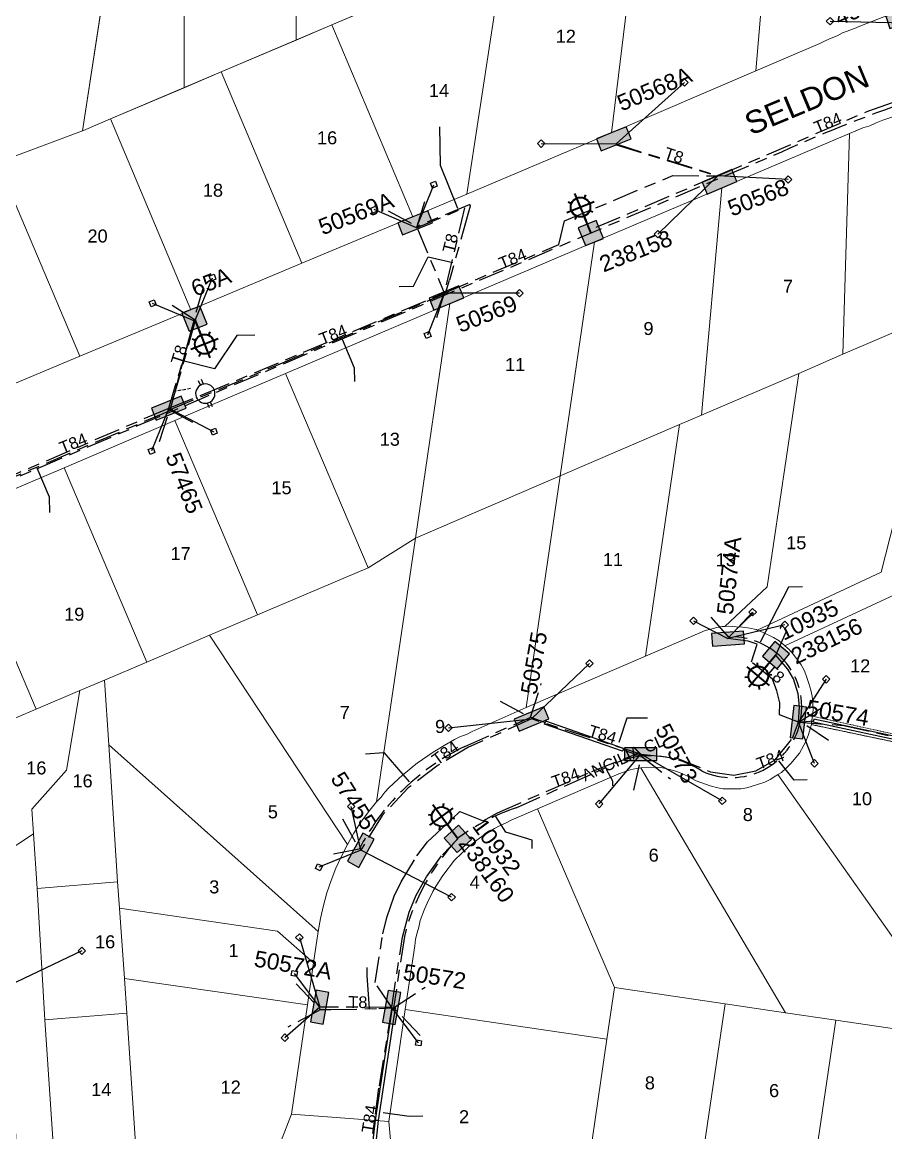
# Model space of a CAD drawing. Header units: metres. Extents: x 302094 to 304730, y 6265242 to 6268907.
# Drawn here: x 303507.9 to 303640.8, y 6267521.4 to 6267692.2 of the extents above; entities that cross this region are included whole.
import ezdxf
from ezdxf.enums import TextEntityAlignment as Align

# ---------------------------------------------------------------- set-up
doc = ezdxf.new("R2010")
doc.units = ezdxf.units.M
for name, pattern in [('Cable Exist UG', [8.2, 4, -1.2, 1.8, -1.2]), ('DASHED', [0.75, 0.5, -0.25]), ('HIDDEN', [0.375, 0.25, -0.125]), ('HIDDEN2', [0.1875, 0.125, -0.0625])]:
    doc.linetypes.add(name, pattern=pattern)
doc.layers.get('0').update_dxf_attribs({"color": 6})
for name, color, linetype in [('_User Miscellaneous1', 7, 'Continuous'), ('_User Miscellaneous12', 7, 'Continuous'), ('_User_LV_Exist', 7, 'Continuous'), ('Duct_SP_EXT', 7, 'Continuous'), ('Equip_LV_EXT', 7, 'Continuous'), ('Equip_SP_SL_EXT', 7, 'Continuous'), ('Mains_LV_EXT', 5, 'Continuous'), ('Mains_LV_SL_EXT', 4, 'Continuous'), ('Services_SP_EXT', 7, 'Continuous'), ('SupportsUG_SP_LV_EXT', 7, 'Continuous'), ('SupportsUG_SP_LV_SL_EXT', 7, 'Continuous'), ('Trench_SP_EXT', 7, 'Continuous')]:
    doc.layers.add(name, color=color, linetype=linetype)
for name, color, linetype, lineweight in [('Cadastre Land Parcels_SP_EXT', 7, 'Continuous', 5), ('Cadastre Other Property_SP_EXT', 9, 'HIDDEN', 5), ('Cadastre Roads_SP_EXT', 9, 'Continuous', 5)]:
    doc.layers.add(name, color=color, linetype=linetype, lineweight=lineweight)
doc.layers.add('UNKNOWN_FEATURES', color=1, linetype='DASHED', plot=False)
doc.styles.add('COLUMN_LABEL', font='arial.ttf')
doc.styles.add('iecARIAL', font='arial.ttf', dxfattribs={"height": 2})
doc.styles.add('POLE_LABEL', font='arial.ttf')
doc.styles.get("Standard").update_dxf_attribs({"font": 'arial.ttf'})

# ---------------------------------------------------------------- blocks, each defined once
blk = doc.blocks.new('COLUMN_EXT')
blk.add_hatch(color=256).paths.add_polyline_path([(-1.49, 1.48), (-1.49, -1.49), (1.48, -1.49), (1.48, 1.48)])
blk.add_lwpolyline([(-1.49, -1.49), (1.48, -1.49), (1.48, 1.48), (-1.49, 1.48)], close=True)
for tag, height, style, flags, p in [('ASSET_NUM', 2.5, 'COLUMN_LABEL', 8, (2, 2)), ('STRUCTURE_PLANT_NUMBER', 0.2, 'POLE_LABEL', 9, (1.81, 0.03)), ('STREET_CODE', 0.2, 'COLUMN_LABEL', 9, (1.81, -0.2))]:
    blk.add_attdef(tag, text='', height=height, dxfattribs=dict(style=style, flags=flags)).set_placement(p, align=Align.MIDDLE_LEFT)
at = {"flags": 9}
for tag, p in [('COLUMN_TYPE', (1.81, -0.4)), ('OWNED_BY', (1.81, -0.6)), ('STATE', (1.81, -0.8)), ('USAGE', (1.81, -1)), ('STREETNAME', (1.81, -1.6)), ('SUBURB', (1.81, -1.8)), ('LEGEND', (1.81, -1.2)), ('LOCATION', (1.81, -1.4)), ('NOTES', (1.81, -2))]:
    blk.add_attdef(tag, text='', height=0.2, dxfattribs=at).set_placement(p, align=Align.MIDDLE_LEFT)
at = {"flags": 1}
blk.add_attdef('Z', (1.81, -2.35), '', height=0.2, dxfattribs=at)
blk = doc.blocks.new('PILLAR_EXT')
blk.add_hatch(color=256).paths.add_polyline_path([(-2.475, 0.99), (-2.475, -0.99), (2.475, -0.99), (2.475, 0.99)])
blk.add_lwpolyline([(-2.475, -0.99), (2.475, -0.99), (2.475, 0.99), (-2.475, 0.99)], close=True)
at = {"style": 'iecARIAL', "flags": 8}
blk.add_attdef('ASSET_NUM', (1.5, 3.5), '', height=2.5, dxfattribs=at)
for tag, p, flags in [('OWNED_BY', (0, -0.2), 9), ('STATE', (0, -0.4), 9), ('SUPPORT_TYPE', (0, -0.6), 9), ('STREETNAME', (0, -1.8), 9), ('USAGE', (0, -0.8), 9), ('LEGEND', (0, -1), 9), ('LOCATION', (0, -1.2), 9), ('NOTES', (0, -1.4), 9), ('PARENT', (0, -1.6), 9), ('SUBURB', (0, -2), 1)]:
    blk.add_attdef(tag, p, '', height=0.2, dxfattribs=dict(flags=flags))
blk = doc.blocks.new('SL_LANTERN_EXT')
at = {"lineweight": 40}
for p, q in [((-1.46, 5.68), (-1.06, 5.28)), ((0, 1.97), (0, 6.47)), ((1.46, 5.68), (1.06, 5.28)), ((-2.25, 4.22), (2.25, 4.22)), ((-1.46, 2.76), (-1.06, 3.16)), ((0, 0), (0, 2.72)), ((1.46, 2.76), (1.06, 3.16))]:
    blk.add_line(p, q, dxfattribs=at)
blk.add_circle((0, 4.22), 1.5, dxfattribs=at)
at = {"style": 'iecARIAL', "flags": 8}
blk.add_attdef('ASSET_NUM', (1.5, 1.5), '', height=2.5, dxfattribs=at)
for tag, p, height, flags in [('OPERATING_VOLTAGE', (0.98, -1.65), 0.2, 9), ('ORIENTATION', (0.98, -1.85), 0.2, 9), ('CONSTRUCTED_VOLTAGE', (0.98, -0.65), 0.2, 9), ('CONTROL_TYPE', (0.98, -0.85), 0.2, 9), ('LANTERN_PURPOSE', (0.98, -1.05), 0.2, 9), ('LANTERN_TYPE', (0.98, -1.25), 0.2, 9), ('NO_PHASES', (0.98, -1.45), 0.2, 9), ('LNUMBER', (2.18, -3.25), 2.5, 8), ('OWNED_BY', (0.98, -2.05), 0.2, 9), ('STATE', (0.98, -2.25), 0.2, 9), ('USAGE', (0.98, -2.45), 0.2, 9), ('CEXIST', (0.98, -2.65), 0.2, 9), ('CNEW', (0.98, -2.85), 0.2, 9), ('CNUMBER', (0.98, -3.05), 0.2, 9), ('CREMOVE', (0.98, -3.25), 0.2, 9), ('CREPLACE', (0.98, -3.45), 0.2, 9), ('LKINGHEIGHT', (0.98, -3.65), 0.2, 9), ('LBRACKET', (0.98, -3.85), 0.2, 9), ('LBRACKETVOCAB', (0.98, -4.05), 0.2, 9), ('LCATEGORY', (0.98, -4.25), 0.2, 9), ('LCHARGE1', (0.98, -4.45), 0.2, 9), ('LCHARGE1PERCENT', (0.98, -4.65), 0.2, 9), ('LCHARGE2', (0.98, -4.85), 0.2, 9), ('LCHARGE2PERCENT', (0.98, -5.05), 0.2, 9), ('LCHARGE3', (0.98, -5.25), 0.2, 9), ('LCHARGE3PERCENT', (0.98, -5.45), 0.2, 9), ('LEXIST', (0.98, -5.65), 0.2, 9), ('LLAMP', (0.98, -5.85), 0.2, 9), ('LLAMPVOCAB', (0.98, -6.05), 0.2, 9), ('LMAST', (0.98, -6.25), 0.2, 9), ('LMASTVOCAB', (0.98, -6.45), 0.2, 9), ('LNEW', (0.98, -6.65), 0.2, 9), ('LANTNUMBER', (0.98, -6.85), 0.2, 9), ('LOUTREACH', (0.98, -7.25), 0.2, 9), ('LOUTREACHVOCAB', (0.98, -7.45), 0.2, 9), ('LRATECODE', (0.98, -7.65), 0.2, 9), ('LREMOVE', (0.98, -7.85), 0.2, 9), ('LREPLACE', (0.98, -8.05), 0.2, 9), ('LTYPE', (0.98, -8.25), 0.2, 9), ('LTYPEVOCAB', (0.98, -8.45), 0.2, 9), ('LEGEND', (0.98, -8.65), 0.2, 9), ('STREETNAME', (0.98, -9.25), 0.2, 9), ('SUBURB', (0.98, -9.45), 0.2, 1), ('LOCATION', (0.98, -8.85), 0.2, 9), ('NOTES', (0.98, -9.05), 0.2, 9)]:
    blk.add_attdef(tag, p, '', height=height, dxfattribs=dict(flags=flags))
blk = doc.blocks.new('CCP_EXT')
at = {"flags": 9}
for tag, p in [('STATE', (0, -1.8)), ('LIFE_SUPPORT', (0, -1.6)), ('NOTES', (0, -2))]:
    blk.add_attdef(tag, text='', height=0.2, dxfattribs=at).set_placement(p, align=Align.MIDDLE_LEFT)
blk.add_wipeout([(0, 0.57), (0.57, 0), (0, -0.57), (-0.57, 0)])
blk.add_lwpolyline([(-0.57, 0), (0, 0.57), (0.57, 0), (0, -0.57), (-0.57, 0)])
at = {"flags": 1}
blk.add_attdef('Z', (0, 0), '', height=0.2, dxfattribs=at)
at = {"flags": 9}
for tag, p in [('CCP_TYPE', (0, 0)), ('CONSTRUCTED_VOLTAGE', (0, -0.2)), ('OPERATING_VOLTAGE', (0, -0.6)), ('ORIENTATION', (0, -0.8)), ('OWNED_BY', (0, -1)), ('NO_PHASES', (0, -0.4)), ('USAGE', (0, -1.2)), ('LEGEND', (0, -1.4))]:
    blk.add_attdef(tag, text='', height=0.2, dxfattribs=at).set_placement(p, align=Align.MIDDLE_LEFT)
blk = doc.blocks.new('LV_UG_LINKS_OPEN_EXT')
for p, q in [((-0.25, 1.47), (-0.25, 2.22)), ((0.25, 1.47), (0.25, 2.22)), ((-0.25, -1.47), (-0.25, -2.22)), ((0.25, -1.47), (0.25, -2.22))]:
    blk.add_line(p, q)
at = {"flags": 9}
for tag, p in [('ACTUAL_STATUS', (0, 0)), ('CONSTRUCTED_VOLTAGE', (0, -0.2)), ('OPERATING_VOLTAGE', (0, -0.6)), ('ORIENTATION', (0, -0.8)), ('STATE', (0, -1)), ('SWITCH_TYPE', (0, -1.2)), ('NO_PHASES', (0, -0.4)), ('USAGE', (0, -1.4)), ('NOTES', (0, -1.6))]:
    blk.add_attdef(tag, text='', height=0.2, dxfattribs=at).set_placement(p, align=Align.MIDDLE_LEFT)
at = {"flags": 1}
blk.add_attdef('Z', (0, 0), '', height=0.2, dxfattribs=at)
blk.add_wipeout([(-0.25, 1.47), (-0.43, 1.43), (-0.61, 1.36), (-0.77, 1.28), (-0.93, 1.17), (-1.07, 1.05), (-1.19, 0.9), (-1.29, 0.75), (-1.38, 0.58), (-1.44, 0.4), (-1.48, 0.22), (-1.49, 0.03), (-1.49, -0.16), (-1.45, -0.34), (-1.4, -0.52), (-1.32, -0.69), (-1.23, -0.85), (-1.11, -1), (-0.98, -1.13), (-0.83, -1.24), (-0.66, -1.34), (-0.49, -1.41), (-0.31, -1.46), (-0.13, -1.49), (0.06, -1.49), (0.25, -1.47), (0.43, -1.43), (0.61, -1.36), (0.77, -1.28), (0.93, -1.17), (1.07, -1.05), (1.19, -0.9), (1.29, -0.75), (1.38, -0.58), (1.44, -0.4), (1.48, -0.22), (1.49, -0.03), (1.49, 0.16), (1.45, 0.34), (1.4, 0.52), (1.32, 0.69), (1.23, 0.85), (1.11, 1), (0.98, 1.13), (0.83, 1.24), (0.66, 1.34), (0.49, 1.41), (0.31, 1.46), (0.13, 1.49), (-0.06, 1.49)])
blk.add_lwpolyline([(0, -1.49, 1), (0, 1.49, 1)], format="xyb", close=True)

msp = doc.modelspace()

# ---------------------------------------------------------------- linework, layer by layer
at = {"layer": '_User Miscellaneous12'}
for p, q in [((303588.46, 6267584.73), (303588.38, 6267584.5)), ((303600.44, 6267580.53), (303588.46, 6267584.73)), ((303629.62, 6267584.54), (303629.67, 6267584.78)), ((303629.73, 6267585.01), (303629.67, 6267584.78)), ((303588.3, 6267584.27), (303588.38, 6267584.5)), ((303600.28, 6267580.08), (303588.3, 6267584.27)), ((303600.28, 6267580.08), (303600.36, 6267580.31)), ((303600.44, 6267580.53), (303600.36, 6267580.31)), ((303564.82, 6267540.66), (303562.2, 6267523.34)), ((303565.29, 6267540.59), (303562.68, 6267523.28)), ((303564.82, 6267540.66), (303565.05, 6267540.63)), ((303565.29, 6267540.59), (303565.05, 6267540.63)), ((303562.2, 6267523.34), (303561.19, 6267514.27)), ((303562.68, 6267523.28), (303561.67, 6267514.21)), ((303562.2, 6267523.34), (303562.44, 6267523.31)), ((303562.68, 6267523.28), (303562.44, 6267523.31))]:
    msp.add_line(p, q, dxfattribs=at)
at = {"layer": '_User_LV_Exist', "linetype": 'Cable Exist UG', "flags": 128}
for points in [[(303599.3, 6267673.38), (303614.81, 6267668.6)], [(303568.74, 6267660.45), (303572.8, 6267650.73)]]:
    msp.add_lwpolyline(points, dxfattribs=at)
at = {"layer": 'Cadastre Land Parcels_SP_EXT', "linetype": 'Continuous'}
for points in [[(303469.43, 6267657.76), (303486.78, 6267664.21), (303504.14, 6267670.67), (303517.21, 6267675.53), (303542.35, 6267840.16), (303480.79, 6267836.19), (303453.28, 6267651.75), (303469.43, 6267657.76)], [(303643.14, 6267693.99), (303645.26, 6267730.76), (303623.94, 6267721.45), (303620.8, 6267684.77), (303630.63, 6267688.96), (303631.55, 6267689.43), (303632.38, 6267689.78), (303633.3, 6267690.13), (303634.12, 6267690.59), (303635.96, 6267691.29), (303636.79, 6267691.64), (303640.47, 6267693.05), (303641.3, 6267693.29), (303642.22, 6267693.64), (303643.14, 6267693.99)], [(303555.57, 6267691.82), (303567.9, 6267697.05), (303566.78, 6267726.19), (303557.04, 6267721.99), (303550.09, 6267718.99), (303550.09, 6267689.49), (303555.57, 6267691.82)], [(303620.8, 6267684.77), (303623.94, 6267721.45), (303603.08, 6267712.25), (303598.56, 6267675.21), (303620.8, 6267684.77)], [(303538.54, 6267684.59), (303550.09, 6267689.49), (303550.09, 6267718.99), (303532.87, 6267711.56), (303532.83, 6267682.16), (303538.54, 6267684.59)], [(303517.37, 6267675.6), (303521.51, 6267677.36), (303532.83, 6267682.16), (303532.87, 6267711.56), (303522, 6267706.93), (303517.21, 6267675.53), (303517.37, 6267675.6)], [(303598.56, 6267675.21), (303603.08, 6267712.25), (303582.04, 6267703.05), (303576.31, 6267665.77), (303598.56, 6267675.21)], [(303576.31, 6267665.77), (303582.04, 6267703.05), (303555.57, 6267691.82), (303568.01, 6267662.29), (303576.31, 6267665.77)], [(303568.01, 6267662.29), (303555.57, 6267691.82), (303538.54, 6267684.59), (303550.94, 6267655.15), (303568.01, 6267662.29)], [(303550.94, 6267655.15), (303538.54, 6267684.59), (303521.51, 6267677.36), (303533.87, 6267648.01), (303550.94, 6267655.15)], [(303650.36, 6267648.11), (303652.01, 6267680.73), (303650.27, 6267680.3), (303646.88, 6267679.34), (303646.48, 6267679.22), (303643.49, 6267678.26), (303641.39, 6267677.54), (303640.34, 6267677.17), (303639.3, 6267676.77), (303638.32, 6267676.31), (303637.23, 6267675.97), (303636.16, 6267675.55), (303635.18, 6267675.12), (303634.19, 6267641.16), (303650.36, 6267648.11)], [(303533.87, 6267648.01), (303521.51, 6267677.36), (303517.37, 6267675.6), (303517.21, 6267675.53), (303504.14, 6267670.67), (303516.81, 6267640.87), (303529.72, 6267646.27), (303533.87, 6267648.01)], [(303634.19, 6267641.16), (303635.18, 6267675.12), (303615.58, 6267666.78), (303612.44, 6267631.8), (303627.38, 6267638.22), (303634.19, 6267641.16)], [(303516.81, 6267640.87), (303504.14, 6267670.67), (303486.78, 6267664.21), (303499.74, 6267633.72), (303516.81, 6267640.87)], [(303612.44, 6267631.8), (303615.58, 6267666.78), (303595.98, 6267658.44), (303590.69, 6267622.44), (303609.03, 6267630.33), (303612.44, 6267631.8)], [(303568.41, 6267612.86), (303590.69, 6267622.44), (303595.98, 6267658.44), (303573.72, 6267648.97), (303568.41, 6267612.86)], [(303561.13, 6267608.29), (303568.41, 6267612.86), (303573.72, 6267648.97), (303548.41, 6267638.2), (303561.13, 6267608.29)], [(303620.97, 6267598.71), (303640.07, 6267607.61), (303650.36, 6267648.11), (303634.19, 6267641.16), (303627.38, 6267638.22), (303622.55, 6267605.39), (303616.04, 6267599.27), (303616.64, 6267599.31), (303617.74, 6267599.25), (303618.74, 6267599.19), (303619.85, 6267599.01), (303620.86, 6267598.82), (303620.97, 6267598.71)], [(303666.2, 6267645.8), (303650.36, 6267648.11), (303640.07, 6267607.61), (303620.97, 6267598.71), (303621.82, 6267598.41), (303623.52, 6267597.58), (303624.38, 6267597.06), (303625.14, 6267596.42), (303625.24, 6267596.32), (303661.4, 6267613.14), (303663.73, 6267628.98), (303666.2, 6267645.8)], [(303544.1, 6267601.05), (303561.13, 6267608.29), (303548.41, 6267638.2), (303531.38, 6267630.96), (303544.1, 6267601.05)], [(303616.04, 6267599.27), (303622.55, 6267605.39), (303627.38, 6267638.22), (303612.44, 6267631.8), (303609.03, 6267630.33), (303603.81, 6267594.7), (303612.17, 6267598.3), (303613.01, 6267598.64), (303613.85, 6267598.88), (303614.77, 6267599.12), (303615.61, 6267599.26), (303616.04, 6267599.27)], [(303527.08, 6267593.81), (303536.74, 6267597.92), (303544.1, 6267601.05), (303531.38, 6267630.96), (303514.36, 6267623.71), (303527.08, 6267593.81)], [(303603.81, 6267594.7), (303609.03, 6267630.33), (303590.69, 6267622.44), (303585.47, 6267586.81), (303603.81, 6267594.7)], [(303527.08, 6267593.81), (303514.36, 6267623.71), (303497.34, 6267616.47), (303510.05, 6267586.56), (303516.81, 6267589.44), (303520.57, 6267591.03), (303527.08, 6267593.81)], [(303585.47, 6267586.81), (303590.69, 6267622.44), (303568.41, 6267612.86), (303562.45, 6267572.32), (303563.08, 6267572.99), (303563.7, 6267573.77), (303564.32, 6267574.44), (303566.46, 6267576.45), (303567.18, 6267577.01), (303567.98, 6267577.69), (303568.7, 6267578.25), (303569.51, 6267578.81), (303571.13, 6267579.94), (303571.94, 6267580.4), (303572.83, 6267580.96), (303574.45, 6267581.87), (303575.36, 6267582.33), (303576.26, 6267582.68), (303577.16, 6267583.13), (303585.47, 6267586.81)], [(303510.05, 6267586.56), (303497.34, 6267616.47), (303488.74, 6267612.81), (303478.74, 6267608.22), (303493.01, 6267579.31), (303494.36, 6267579.89), (303510.05, 6267586.56)], [(303562.45, 6267572.32), (303568.41, 6267612.86), (303561.13, 6267608.29), (303544.1, 6267601.05), (303536.74, 6267597.92), (303557.95, 6267565.74), (303558.95, 6267567.47), (303560.04, 6267569.15), (303561.21, 6267570.76), (303562.45, 6267572.32)], [(303656.32, 6267578.51), (303658.79, 6267595.33), (303661.26, 6267612.15), (303661.4, 6267613.14), (303625.24, 6267596.32), (303625.92, 6267595.75), (303626.6, 6267594.96), (303627.77, 6267593.36), (303628.27, 6267592.45), (303628.66, 6267591.42), (303628.96, 6267590.51), (303629.26, 6267589.48), (303629.47, 6267588.56), (303629.58, 6267587.53), (303629.59, 6267586.49), (303629.51, 6267585.46), (303629.33, 6267584.42), (303629.33, 6267584.19), (303656.32, 6267578.51)], [(303557.95, 6267565.74), (303536.74, 6267597.92), (303527.08, 6267593.81), (303520.57, 6267591.03), (303521.24, 6267581.05), (303553.46, 6267552.35), (303553.81, 6267554.35), (303554.25, 6267556.33), (303554.8, 6267558.28), (303555.44, 6267560.2), (303556.18, 6267562.09), (303557.02, 6267563.94), (303557.95, 6267565.74)], [(303521.24, 6267581.05), (303520.57, 6267591.03), (303516.81, 6267589.44), (303514.72, 6267577.17), (303509.41, 6267571.16), (303509.67, 6267567.36), (303510.2, 6267558.99), (303522.59, 6267560.01), (303521.24, 6267581.05)], [(303504.7, 6267564.1), (303509.67, 6267567.36), (303509.41, 6267571.16), (303514.72, 6267577.17), (303516.81, 6267589.44), (303510.05, 6267586.56), (303494.36, 6267579.89), (303504.7, 6267564.1)], [(303656.32, 6267578.51), (303629.33, 6267584.19), (303628.85, 6267582.49), (303628.46, 6267581.58), (303627.5, 6267579.77), (303626.16, 6267578.19), (303625.49, 6267577.51), (303624.73, 6267576.83), (303624.16, 6267576.49), (303650.54, 6267539.19), (303651.38, 6267544.87), (303653.85, 6267561.69), (303656.32, 6267578.51)], [(303553.46, 6267552.35), (303521.24, 6267581.05), (303522.59, 6267560.01), (303522.88, 6267555.95), (303547.22, 6267552.43), (303552.76, 6267547.54), (303553.46, 6267552.35)], [(303625.37, 6267539.85), (303603.09, 6267577.54), (303602.4, 6267577.43), (303601.45, 6267577.23), (303599.73, 6267576.62), (303587.21, 6267571.23), (303599.05, 6267543.72), (303616.07, 6267541.22), (303625.37, 6267539.85)], [(303624.16, 6267576.49), (303623.87, 6267576.28), (303623.01, 6267575.74), (303622.15, 6267575.31), (303620.25, 6267574.69), (303619.41, 6267574.48), (303618.48, 6267574.28), (303616.7, 6267574.28), (303615.77, 6267574.28), (303614.92, 6267574.48), (303613.75, 6267574.75), (303611.62, 6267575.55), (303609.98, 6267576.41), (303609.07, 6267576.83), (303608.14, 6267577.11), (303607.12, 6267577.39), (303606.15, 6267577.57), (303605.1, 6267577.63), (303603.09, 6267577.54), (303625.37, 6267539.85), (303633.08, 6267538.72), (303650.1, 6267536.22), (303650.54, 6267539.19), (303624.16, 6267576.49)], [(303599.05, 6267543.72), (303587.21, 6267571.23), (303583.16, 6267569.49), (303582.26, 6267569.02), (303581.45, 6267568.66), (303580.56, 6267568.18), (303579.76, 6267567.71), (303578.86, 6267567.12), (303578.06, 6267566.55), (303577.36, 6267565.97), (303576.56, 6267565.39), (303574.44, 6267563.33), (303572.62, 6267560.96), (303571.59, 6267559.38), (303571.07, 6267558.49), (303570.23, 6267556.7), (303569.81, 6267555.8), (303569.15, 6267554.03), (303568.92, 6267553.03), (303568.68, 6267552.15), (303568.45, 6267551.15), (303568.3, 6267550.16), (303566.86, 6267540.34), (303597.89, 6267535.8), (303599.05, 6267543.72)], [(303510.2, 6267558.99), (303509.67, 6267567.36), (303504.7, 6267564.1), (303504.96, 6267559.92), (303500.63, 6267555.05), (303496.65, 6267554.8), (303496.94, 6267549.82), (303501.97, 6267550.1), (303505.33, 6267547.12), (303505.38, 6267546.37), (303505.85, 6267538.17), (303507.09, 6267518.34), (303506.29, 6267518.33), (303506.55, 6267513.92), (303513.05, 6267514.36), (303511.39, 6267538.78), (303510.2, 6267558.99)], [(303522.88, 6267555.95), (303522.59, 6267560.01), (303510.2, 6267558.99), (303511.39, 6267538.78), (303524.01, 6267539.77), (303523.65, 6267545.14), (303522.88, 6267555.95)], [(303552.76, 6267547.54), (303547.22, 6267552.43), (303522.88, 6267555.95), (303523.65, 6267545.14), (303551.81, 6267541.08), (303552.76, 6267547.54)], [(303551.81, 6267541.08), (303523.65, 6267545.14), (303524.01, 6267539.77), (303525.66, 6267515.2), (303540.62, 6267516.2), (303544.68, 6267517.43), (303547.8, 6267520.31), (303549.34, 6267524.26), (303551.81, 6267541.08)], [(303616.07, 6267541.22), (303599.05, 6267543.72), (303597.89, 6267535.8), (303594.25, 6267511.05), (303611.27, 6267508.55), (303616.07, 6267541.22)], [(303597.89, 6267535.8), (303566.86, 6267540.34), (303564.33, 6267523.15), (303564.69, 6267519.18), (303567.07, 6267515.98), (303570.77, 6267514.5), (303594.25, 6267511.05), (303597.89, 6267535.8)], [(303625.37, 6267539.85), (303616.07, 6267541.22), (303611.27, 6267508.55), (303628.29, 6267506.04), (303633.08, 6267538.72), (303625.37, 6267539.85)], [(303525.66, 6267515.2), (303524.01, 6267539.77), (303511.39, 6267538.78), (303513.05, 6267514.36), (303525.66, 6267515.2)], [(303648.9, 6267528.05), (303650.1, 6267536.22), (303633.08, 6267538.72), (303628.29, 6267506.04), (303645.31, 6267503.54), (303648.9, 6267528.05)]]:
    msp.add_lwpolyline(points, close=True, dxfattribs=at)
at = {"layer": 'Duct_SP_EXT'}
for p, q in [((303588.46, 6267584.73), (303588.38, 6267584.5)), ((303600.44, 6267580.53), (303588.46, 6267584.73)), ((303629.62, 6267584.54), (303629.67, 6267584.78)), ((303629.73, 6267585.01), (303629.67, 6267584.78)), ((303588.3, 6267584.27), (303588.38, 6267584.5)), ((303600.28, 6267580.08), (303588.3, 6267584.27)), ((303600.28, 6267580.08), (303600.36, 6267580.31)), ((303600.44, 6267580.53), (303600.36, 6267580.31)), ((303564.82, 6267540.66), (303562.2, 6267523.34)), ((303565.29, 6267540.59), (303562.68, 6267523.28)), ((303564.82, 6267540.66), (303565.05, 6267540.63)), ((303565.29, 6267540.59), (303565.05, 6267540.63)), ((303562.2, 6267523.34), (303561.19, 6267514.27)), ((303562.68, 6267523.28), (303561.67, 6267514.21)), ((303562.2, 6267523.34), (303562.44, 6267523.31)), ((303562.68, 6267523.28), (303562.44, 6267523.31))]:
    msp.add_line(p, q, dxfattribs=at)
at = {"layer": 'Duct_SP_EXT', "linetype": 'Continuous'}
for points in [[(303565.91, 6267651.56), (303568.11, 6267651.64), (303570.39, 6267656.16), (303574.15, 6267655.27)], [(303543.7, 6267644.11), (303540.95, 6267644.05), (303537.52, 6267638.93), (303532.86, 6267640.12)], [(303559.09, 6267636.97), (303559.05, 6267639.01), (303557.18, 6267643.41)], [(303512.16, 6267616.81), (303512.1, 6267619.19), (303510.22, 6267623.64)], [(303604.1, 6267585.19), (303600.94, 6267585.15), (303599.69, 6267581.43)], [(303560.71, 6267579.7), (303563.55, 6267579.9), (303567.46, 6267575.36)], [(303598.81, 6267574.76), (303598.79, 6267575.48), (303597.81, 6267577.29)], [(303586.39, 6267565.14), (303586.36, 6267566.41), (303582.3, 6267567.62), (303580.8, 6267570.05)], [(303560.93, 6267546.81), (303560.96, 6267545.53), (303561.32, 6267540.57)], [(303569.54, 6267523.94), (303567.45, 6267523.89), (303563.45, 6267524.48)]]:
    msp.add_lwpolyline(points, dxfattribs=at)
at = {"layer": 'Mains_LV_EXT', "linetype": 'Cable Exist UG'}
for points in [[(303599.29, 6267673.51), (303614.95, 6267668.61)], [(303568.6, 6267660.61), (303575.98, 6267663.7), (303572.85, 6267650.58)], [(303627.33, 6267584.55), (303624.42, 6267585.71), (303624.49, 6267587.54), (303624, 6267589.38), (303623.35, 6267591.16), (303620.11, 6267593.83), (303620.97, 6267596.54), (303619.6, 6267597.01), (303618.41, 6267597.19), (303616.5, 6267597.41)], [(303603.08, 6267579.63), (303586.28, 6267585.05)], [(303603.08, 6267579.63), (303608.52, 6267579.09), (303613.81, 6267576.9), (303617.42, 6267576.39), (303620.77, 6267577.06), (303623.77, 6267578.76), (303626.43, 6267582.12), (303627.33, 6267584.55)], [(303564.77, 6267540.68), (303553.69, 6267540.71)]]:
    msp.add_lwpolyline(points, dxfattribs=at)
at = {"layer": 'Mains_LV_SL_EXT', "linetype": 'Cable Exist UG'}
msp.add_lwpolyline([(303627.33, 6267584.55), (303627.53, 6267586.94), (303627.28, 6267588.94), (303626.57, 6267591.2), (303625.7, 6267592.7), (303623.88, 6267594.88)], dxfattribs=at)
at = {"layer": 'Trench_SP_EXT', "linetype": 'Cable Exist UG'}
for points in [[(303576.68, 6267664.17), (303568.67, 6267660.81)], [(303576.5, 6267662.58), (303576.88, 6267663.97)], [(303576.49, 6267662.66), (303573.64, 6267652.56)], [(303573.05, 6267650.56), (303573.64, 6267652.56)], [(303572.85, 6267650.58), (303571.33, 6267645.73)], [(303534.35, 6267646.52), (303533.36, 6267642.75)], [(303531.19, 6267634.59), (303530.62, 6267632.5)], [(303529.58, 6267632.05), (303530.62, 6267632.5)], [(303581.47, 6267587.77), (303586.12, 6267585.31), (303587.78, 6267590.51)], [(303631.96, 6267581.72), (303627.61, 6267584.69), (303632.27, 6267587.66)], [(303576.04, 6267580.84), (303586.16, 6267585.33), (303588.38, 6267584.5)], [(303627.33, 6267584.55), (303629.67, 6267584.78)], [(303600.36, 6267580.31), (303603.2, 6267579.33)], [(303602, 6267574.09), (303603.2, 6267579.33), (303607.67, 6267575.82)], [(303557.22, 6267569.68), (303559.75, 6267565.01), (303554.74, 6267564.07)], [(303566.71, 6267551.58), (303565.05, 6267540.63)], [(303553.84, 6267540.34), (303555.42, 6267540.33)], [(303555.42, 6267540.33), (303562.78, 6267540.51)], [(303562.78, 6267540.51), (303565.05, 6267540.63)]]:
    msp.add_lwpolyline(points, dxfattribs=at)
for points in [[(303576.88, 6267663.97, 0.448341), (303576.68, 6267664.17)], [(303616.59, 6267597.71, -0.187272), (303624.04, 6267595.11)], [(303623.93, 6267595.24, -0.279614), (303627.61, 6267584.69)], [(303627.61, 6267584.58, -0.478591), (303612.55, 6267577.01)], [(303563.61, 6267571.01, -0.107841), (303576.04, 6267580.84)], [(303598.99, 6267578.14, -0.07624), (303602.96, 6267579.33)], [(303603.2, 6267579.33, -0.167962), (303612.55, 6267577.01)], [(303583.89, 6267571.37, 0.076845), (303575.1, 6267566.81)]]:
    msp.add_lwpolyline(points, format="xyb", dxfattribs=at)

# ---------------------------------------------------------------- block references
at = {"layer": 'Equip_SP_SL_EXT'}
for p, rotation in [((303595.41, 6267659.89), 22.27396142008712), ((303534.42, 6267646.63), 201.656217066047)]:
    msp.add_blockref('SL_LANTERN_EXT', p, dxfattribs=dict(at, rotation=rotation))
ref = msp.add_blockref('SL_LANTERN_EXT', (303623.88, 6267594.88), dxfattribs=dict(at, rotation=140.0545076769233))
ref.add_attrib('ASSET_NUM', '10935', dxfattribs={"layer": '0', "height": 2.5, "rotation": 25.9247, "style": 'iecARIAL'}).set_placement((303625.38, 6267596.38), align=Align.BOTTOM_LEFT)
ref = msp.add_blockref('SL_LANTERN_EXT', (303574.93, 6267566.62), dxfattribs=dict(at, rotation=36.31261003679924))
ref.add_attrib('ASSET_NUM', '10932', dxfattribs={"layer": '0', "height": 2.5, "rotation": 306.2761, "style": 'iecARIAL'}).set_placement((303576.43, 6267568.12), align=Align.BOTTOM_LEFT)
at = {"layer": 'SupportsUG_SP_LV_EXT'}
ref = msp.add_blockref('PILLAR_EXT', (303643.47, 6267692.96), dxfattribs=dict(at, rotation=197.6716643604088))
ref.add_attrib('ASSET_NUM', '45466', dxfattribs={"layer": '0', "height": 2.5, "rotation": 23, "style": 'iecARIAL'}).set_placement((303633.88, 6267690.95), align=Align.BOTTOM_LEFT)
ref = msp.add_blockref('PILLAR_EXT', (303598.93, 6267674.3), dxfattribs=dict(at, rotation=201.8303624243663))
ref.add_attrib('ASSET_NUM', '50568A', dxfattribs={"layer": '0', "height": 2.5, "rotation": 23, "style": 'iecARIAL'}).set_placement((303600.43, 6267677.8), align=Align.BOTTOM_LEFT)
ref = msp.add_blockref('PILLAR_EXT', (303615.2, 6267667.69), dxfattribs=dict(at, rotation=23.04832874762667))
ref.add_attrib('ASSET_NUM', '50568', dxfattribs={"layer": '0', "height": 2.5, "rotation": 21.7, "style": 'iecARIAL'}).set_placement((303625.19, 6267668.23), align=Align.TOP_RIGHT)
ref = msp.add_blockref('PILLAR_EXT', (303568.38, 6267661.37), dxfattribs=dict(at, rotation=201.6558922284648))
ref.add_attrib('ASSET_NUM', '50569A', dxfattribs={"layer": '0', "height": 2.5, "rotation": 21.6314, "style": 'iecARIAL'}).set_placement((303565.6, 6267663.18), align=Align.BOTTOM_RIGHT)
ref = msp.add_blockref('PILLAR_EXT', (303573.18, 6267649.82), dxfattribs=dict(at, rotation=22.40401410533348))
ref.add_attrib('ASSET_NUM', '50569', dxfattribs={"layer": '0', "height": 2.5, "rotation": 21.7, "style": 'iecARIAL'}).set_placement((303583.42, 6267650.34), align=Align.TOP_RIGHT)
ref = msp.add_blockref('PILLAR_EXT', (303530.46, 6267632.87), dxfattribs=dict(at, rotation=21.78976672248622))
ref.add_attrib('ASSET_NUM', '57465', dxfattribs={"layer": '0', "height": 2.5, "rotation": 291.4328, "style": 'iecARIAL'}).set_placement((303529.21, 6267625.14), align=Align.BOTTOM_LEFT)
ref = msp.add_blockref('PILLAR_EXT', (303616.5, 6267597.41), dxfattribs=dict(at, rotation=184.1516496873713))
ref.add_attrib('ASSET_NUM', '50574A', dxfattribs={"layer": '0', "height": 2.5, "rotation": 83.7983, "style": 'iecARIAL'}).set_placement((303618, 6267600.91), align=Align.BOTTOM_LEFT)
ref = msp.add_blockref('PILLAR_EXT', (303586.28, 6267585.05), dxfattribs=dict(at, rotation=202.6015726908635))
ref.add_attrib('ASSET_NUM', '50575', dxfattribs={"layer": '0', "height": 2.5, "rotation": 80.0907, "style": 'iecARIAL'}).set_placement((303587.78, 6267588.55), align=Align.BOTTOM_LEFT)
ref = msp.add_blockref('PILLAR_EXT', (303627.33, 6267584.55), dxfattribs=dict(at, rotation=83.23949037146545))
ref.add_attrib('ASSET_NUM', '50574', dxfattribs={"layer": '0', "height": 2.5, "rotation": 350.2197, "style": 'iecARIAL'}).set_placement((303628.83, 6267588.05), align=Align.TOP_LEFT)
ref = msp.add_blockref('PILLAR_EXT', (303603.08, 6267579.63), dxfattribs=dict(at, rotation=0.06692679775453308))
ref.add_attrib('ASSET_NUM', '50573', dxfattribs={"layer": '0', "height": 2.5, "rotation": 297.6253, "style": 'iecARIAL'}).set_placement((303604.58, 6267583.13), align=Align.BOTTOM_LEFT)
ref = msp.add_blockref('PILLAR_EXT', (303560.01, 6267564.85), dxfattribs=dict(at, rotation=241.3091461791153))
ref.add_attrib('ASSET_NUM', '57455', dxfattribs={"layer": '0', "height": 2.5, "rotation": 302.2325, "style": 'iecARIAL'}).set_placement((303561.51, 6267568.35), align=Align.MIDDLE_RIGHT)
ref = msp.add_blockref('PILLAR_EXT', (303553.69, 6267540.71), dxfattribs=dict(at, rotation=260.1584599755169))
ref.add_attrib('ASSET_NUM', '50572A', dxfattribs={"layer": '0', "height": 2.5, "rotation": 350.1556, "style": 'iecARIAL'}).set_placement((303555.19, 6267544.21), align=Align.BOTTOM_RIGHT)
ref = msp.add_blockref('PILLAR_EXT', (303564.77, 6267540.68), dxfattribs=dict(at, rotation=79.98418061498951))
ref.add_attrib('ASSET_NUM', '50572', dxfattribs={"layer": '0', "height": 2.5, "rotation": 351.2862, "style": 'iecARIAL'}).set_placement((303566.27, 6267544.18), align=Align.BOTTOM_LEFT)
at = {"layer": 'SupportsUG_SP_LV_SL_EXT'}
ref = msp.add_blockref('COLUMN_EXT', (303595.41, 6267659.81), dxfattribs=dict(at, rotation=22.27396142008712))
ref.add_attrib('ASSET_NUM', '238158', dxfattribs={"layer": '0', "height": 2.5, "rotation": 21.7, "style": 'COLUMN_LABEL'}).set_placement((303607.26, 6267660.36), align=Align.TOP_RIGHT)
ref = msp.add_blockref('COLUMN_EXT', (303534.42, 6267646.63), dxfattribs=dict(at, rotation=201.6558922284648))
ref.add_attrib('ASSET_NUM', '65A', dxfattribs={"layer": '0', "height": 2.5, "rotation": 21.6573, "style": 'COLUMN_LABEL'}).set_placement((303540.58, 6267651.59), align=Align.BOTTOM_RIGHT)
ref = msp.add_blockref('COLUMN_EXT', (303623.88, 6267594.88), dxfattribs=dict(at, rotation=140.0545076769233))
ref.add_attrib('ASSET_NUM', '238156', dxfattribs={"layer": '0', "height": 2.5, "rotation": 25.9247, "style": 'COLUMN_LABEL'}).set_placement((303625.88, 6267595.63), align=Align.TOP_LEFT)
ref = msp.add_blockref('COLUMN_EXT', (303574.93, 6267566.62), dxfattribs=dict(at, rotation=41.99089457043427))
ref.add_attrib('ASSET_NUM', '238160', dxfattribs={"layer": '0', "height": 2.5, "rotation": 306.2761, "style": 'COLUMN_LABEL'}).set_placement((303576.93, 6267567.37), align=Align.TOP_LEFT)

# ---------------------------------------------------------------- texts
at = {"layer": '_User Miscellaneous1'}
msp.add_text('SELDON      ', height=3.5, rotation=22.7089, dxfattribs=at).set_placement((303620.02, 6267674.78))
at = {"layer": 'Cadastre Land Parcels_SP_EXT'}
for s, p in [('12', (303590, 6267689.07)), ('14', (303570.48, 6267680.73)), ('16', (303553.27, 6267673.46)), ('18', (303535.71, 6267665.4)), ('20', (303517.96, 6267658.35)), ('7', (303624.96, 6267650.62)), ('9', (303603.5, 6267644.12)), ('11', (303582.2, 6267638.57)), ('13', (303562.92, 6267627.08)), ('15', (303546.26, 6267619.63)), ('15', (303625.45, 6267611.17)), ('17', (303530.73, 6267609.49)), ('11', (303597.25, 6267608.57)), ('13', (303614.61, 6267608.54)), ('19', (303514.37, 6267600.17)), ('12', (303635.29, 6267592.22)), ('7', (303556.77, 6267585.06)), ('9', (303571.43, 6267582.9)), ('16', (303508.53, 6267576.52)), ('16', (303515.65, 6267574.53)), ('10', (303635.56, 6267571.78)), ('5', (303545.71, 6267569.76)), ('8', (303618.78, 6267569.35)), ('6', (303604.29, 6267563.1)), ('4', (303576.76, 6267558.93)), ('3', (303536.69, 6267558.22)), ('16', (303519.12, 6267549.77)), ('1', (303539.66, 6267548.43)), ('8', (303603.71, 6267528.07)), ('14', (303518.53, 6267527.03)), ('12', (303538.44, 6267527.42)), ('6', (303622.82, 6267526.88)), ('2', (303575.12, 6267522.86))]:
    msp.add_text(s, height=2, dxfattribs=at).set_placement(p)
at = {"layer": 'Cadastre Roads_SP_EXT'}
msp.add_text('ANCILIA CL', height=1.8, rotation=24.4347, dxfattribs=at).set_placement((303594.51, 6267575.41))
at = {"layer": 'Mains_LV_EXT'}
for s, rotation, p in [('T84', 22.3829, (303630.19, 6267675.13)), ('T8', 341.9501, (303606.52, 6267671.35)), ('T8', 76.0052, (303574.3, 6267656.63)), ('T84', 21.9809, (303581.69, 6267654.22)), ('T84', 21.2654, (303554.05, 6267642.57)), ('T8', 72.1219, (303532.45, 6267639.43)), ('T84', 21.7901, (303514.08, 6267625.84)), ('T8', 319.4229, (303622, 6267592.28)), ('T84', 342.4214, (303594.87, 6267582.48)), ('T84', 35.9242, (303571.78, 6267577.82)), ('T84', 19.8223, (303621.29, 6267577.25)), ('T84', 19.5277, (303589.77, 6267574.45)), ('T8', 358.9603, (303558.08, 6267540.62)), ('T84', 80.7134, (303561.88, 6267521.25))]:
    msp.add_text(s, height=1.8, rotation=rotation, dxfattribs=at).set_placement(p)

# ---------------------------------------------------------------- next in the draw order: block references
at = {"layer": 'Services_SP_EXT'}
for p in [(303632.2, 6267692.4), (303609.82, 6267682.97), (303587.78, 6267673.56), (303625.77, 6267668.03), (303605.73, 6267659.62), (303584.42, 6267650.55), (303620.3, 6267601.49), (303611.19, 6267600.14), (303625.26, 6267599.55), (303595.19, 6267593.59), (303631.61, 6267591.15), (303573.52, 6267583.68), (303629.8, 6267578.22), (303615.63, 6267572.46), (303558.53, 6267571.58), (303596.67, 6267571.97), (303573.99, 6267557.62), (303550.56, 6267551.45), (303548.33, 6267536.02)]:
    msp.add_blockref('CCP_EXT', p, dxfattribs=at)
for p, rotation in [((303571.26, 6267667.24), 66.74685474460122), ((303562.06, 6267663.41), 156.6381798481641), ((303537.21, 6267652.94), 66.74685474460122), ((303527.98, 6267648.99), 156.6381798481641), ((303570.29, 6267644.12), 246.5117393827497), ((303537.41, 6267629.25), 66.8078794022515), ((303527.82, 6267626.28), 246.7357294950344), ((303553.57, 6267562.24), 200.5847612116072), ((303517.11, 6267549.39), 90.0000000000002), ((303549.79, 6267545.89), 124.8744001563498), ((303568.89, 6267535.21), 125.8838109728372)]:
    msp.add_blockref('CCP_EXT', p, dxfattribs=dict(at, rotation=rotation))

# ---------------------------------------------------------------- next in the draw order: linework, layer by layer
at = {"layer": '_User Miscellaneous12'}
for p, q in [((303656.45, 6267579.3), (303629.73, 6267585.01)), ((303656.37, 6267578.82), (303629.62, 6267584.54))]:
    msp.add_line(p, q, dxfattribs=at)
at = {"layer": 'Cadastre Other Property_SP_EXT', "linetype": 'HIDDEN2'}
msp.add_lwpolyline([(303629.33, 6267584.19), (303656.32, 6267578.51), (303656.52, 6267579.54), (303629.48, 6267585.48), (303629.33, 6267584.19)], close=True, dxfattribs=at)
at = {"layer": 'Cadastre Roads_SP_EXT', "linetype": 'Continuous'}
for points in [[(303640.47, 6267693.05), (303636.79, 6267691.64), (303635.96, 6267691.29), (303634.12, 6267690.59), (303633.3, 6267690.13), (303632.38, 6267689.78), (303631.55, 6267689.43), (303630.63, 6267688.96), (303620.8, 6267684.77), (303598.56, 6267675.21), (303576.31, 6267665.77), (303568.01, 6267662.29), (303550.94, 6267655.15), (303533.87, 6267648.01), (303529.72, 6267646.27), (303516.81, 6267640.87), (303499.74, 6267633.72)], [(303497.34, 6267616.47), (303514.36, 6267623.71), (303531.38, 6267630.96), (303548.41, 6267638.2), (303573.72, 6267648.97), (303595.98, 6267658.44), (303615.58, 6267666.78), (303635.18, 6267675.12), (303636.16, 6267675.55), (303637.23, 6267675.97), (303638.32, 6267676.31), (303639.3, 6267676.77), (303640.34, 6267677.17), (303641.39, 6267677.54)]]:
    msp.add_lwpolyline(points, dxfattribs=at)
msp.add_lwpolyline([(303620.97, 6267598.71), (303620.86, 6267598.82), (303619.85, 6267599.01), (303618.74, 6267599.19), (303617.74, 6267599.25), (303616.64, 6267599.31), (303616.04, 6267599.27), (303615.61, 6267599.26), (303614.77, 6267599.12), (303613.85, 6267598.88), (303613.01, 6267598.64), (303612.17, 6267598.3), (303603.81, 6267594.7), (303585.47, 6267586.81), (303577.16, 6267583.13), (303576.26, 6267582.68), (303575.36, 6267582.33), (303574.45, 6267581.87), (303572.83, 6267580.96), (303571.94, 6267580.4), (303571.13, 6267579.94), (303569.51, 6267578.81), (303568.7, 6267578.25), (303567.98, 6267577.69), (303567.18, 6267577.01), (303566.46, 6267576.45), (303564.32, 6267574.44), (303563.7, 6267573.77), (303563.08, 6267572.99), (303562.45, 6267572.32), (303561.21, 6267570.76), (303560.04, 6267569.15), (303558.95, 6267567.47), (303557.95, 6267565.74), (303557.02, 6267563.94), (303556.18, 6267562.09), (303555.44, 6267560.2), (303554.8, 6267558.28), (303554.25, 6267556.33), (303553.81, 6267554.35), (303553.46, 6267552.35), (303552.76, 6267547.54), (303551.81, 6267541.08), (303549.34, 6267524.26), (303555.58, 6267523.8), (303564.33, 6267523.15), (303566.86, 6267540.34), (303568.3, 6267550.16), (303568.45, 6267551.15), (303568.68, 6267552.15), (303568.92, 6267553.03), (303569.15, 6267554.03), (303569.81, 6267555.8), (303570.23, 6267556.7), (303571.07, 6267558.49), (303571.59, 6267559.38), (303572.62, 6267560.96), (303574.44, 6267563.33), (303576.56, 6267565.39), (303577.36, 6267565.97), (303578.06, 6267566.55), (303578.86, 6267567.12), (303579.76, 6267567.71), (303580.56, 6267568.18), (303581.45, 6267568.66), (303582.26, 6267569.02), (303583.16, 6267569.49), (303587.21, 6267571.23), (303599.73, 6267576.62), (303601.45, 6267577.23), (303602.4, 6267577.43), (303603.09, 6267577.54), (303605.1, 6267577.63), (303606.15, 6267577.57), (303607.12, 6267577.39), (303608.14, 6267577.11), (303609.07, 6267576.83), (303609.98, 6267576.41), (303611.62, 6267575.55), (303613.75, 6267574.75), (303614.92, 6267574.48), (303615.77, 6267574.28), (303616.7, 6267574.28), (303618.48, 6267574.28), (303619.41, 6267574.48), (303620.25, 6267574.69), (303622.15, 6267575.31), (303623.01, 6267575.74), (303623.87, 6267576.28), (303624.16, 6267576.49), (303624.73, 6267576.83), (303625.49, 6267577.51), (303626.16, 6267578.19), (303627.5, 6267579.77), (303628.46, 6267581.58), (303628.85, 6267582.49), (303629.33, 6267584.19), (303629.33, 6267584.42), (303629.51, 6267585.46), (303629.59, 6267586.49), (303629.58, 6267587.53), (303629.47, 6267588.56), (303629.26, 6267589.48), (303628.96, 6267590.51), (303628.66, 6267591.42), (303628.27, 6267592.45), (303627.77, 6267593.36), (303626.6, 6267594.96), (303625.92, 6267595.75), (303625.24, 6267596.32), (303625.14, 6267596.42), (303624.38, 6267597.06), (303623.52, 6267597.58), (303621.82, 6267598.41), (303620.97, 6267598.71)], close=True, dxfattribs=at)
at = {"layer": 'Duct_SP_EXT'}
for p, q in [((303656.45, 6267579.3), (303629.73, 6267585.01)), ((303656.37, 6267578.82), (303629.62, 6267584.54))]:
    msp.add_line(p, q, dxfattribs=at)
at = {"layer": 'Duct_SP_EXT', "linetype": 'Continuous'}
for points in [[(303572.1, 6267676.16), (303572.21, 6267670.24), (303574.9, 6267663.62)], [(303627.98, 6267605.36), (303625.84, 6267605.32), (303621.48, 6267596.86)], [(303628.67, 6267575.7), (303626.7, 6267575.66), (303624.31, 6267578.61)]]:
    msp.add_lwpolyline(points, dxfattribs=at)
at = {"layer": 'Mains_LV_EXT', "linetype": 'Cable Exist UG'}
for points in [[(303614.95, 6267668.61), (303638.04, 6267678.56), (303642.82, 6267680.23), (303645.5, 6267681.02), (303652.84, 6267683.04)], [(303572.85, 6267650.58), (303590.49, 6267658.05), (303591.35, 6267661.67), (303608.01, 6267668.64), (303614.95, 6267668.61)], [(303496.56, 6267618.32), (303530.46, 6267632.87)], [(303586.28, 6267585.05), (303576.58, 6267580.71), (303571.92, 6267577.93), (303567.32, 6267574.44), (303563.28, 6267570.21), (303560.01, 6267564.85)], [(303627.33, 6267584.55), (303634.31, 6267584.06), (303656.44, 6267578.96), (303683.89, 6267575.15)], [(303564.77, 6267540.68), (303562.21, 6267544.52), (303563.39, 6267552), (303564.03, 6267554.52), (303565.15, 6267557.77), (303566.2, 6267559.98), (303568.61, 6267563.97), (303570.29, 6267566.14), (303575.23, 6267570.8), (303578.84, 6267569.4), (303581.02, 6267570.61), (303595.58, 6267576.97), (303601.68, 6267579.38), (303603.08, 6267579.63)], [(303564.77, 6267540.68), (303562.76, 6267528.24), (303559.51, 6267503.84), (303593.83, 6267498.95)]]:
    msp.add_lwpolyline(points, dxfattribs=at)
at = {"layer": 'Mains_LV_SL_EXT', "linetype": 'Cable Exist UG'}
for points in [[(303614.95, 6267668.61), (303595.22, 6267660.25)], [(303564.77, 6267540.68), (303566.42, 6267551.48), (303567.45, 6267555.32), (303568.54, 6267557.93), (303570.1, 6267560.78), (303572.56, 6267564.17), (303574.93, 6267566.62)]]:
    msp.add_lwpolyline(points, dxfattribs=at)
at = {"layer": 'Services_SP_EXT'}
for points in [[(303632.2, 6267692.4), (303643.98, 6267692.14)], [(303609.82, 6267682.97), (303599.29, 6267673.51)], [(303587.78, 6267673.56), (303599.29, 6267673.51)], [(303605.73, 6267659.62), (303614.95, 6267668.61)], [(303625.77, 6267668.03), (303614.95, 6267668.61)], [(303568.6, 6267660.61), (303571.26, 6267667.24)], [(303568.6, 6267660.61), (303562.06, 6267663.41)], [(303534.5, 6267646.25), (303537.21, 6267652.94)], [(303572.85, 6267650.58), (303570.29, 6267644.12)], [(303584.42, 6267650.55), (303572.85, 6267650.58)], [(303534.5, 6267646.25), (303527.98, 6267648.99)], [(303530.46, 6267632.87), (303527.82, 6267626.28)], [(303611.19, 6267600.14), (303616.5, 6267597.41)], [(303620.3, 6267601.49), (303616.5, 6267597.41)], [(303625.26, 6267599.55), (303616.5, 6267597.41)], [(303595.19, 6267593.59), (303586.28, 6267585.05)], [(303631.61, 6267591.15), (303627.33, 6267584.55)], [(303573.52, 6267583.68), (303586.28, 6267585.05)], [(303629.8, 6267578.22), (303627.33, 6267584.55)], [(303596.67, 6267571.97), (303603.08, 6267579.63)], [(303615.63, 6267572.46), (303603.08, 6267579.63)], [(303560.01, 6267564.85), (303558.53, 6267571.58)], [(303560.01, 6267564.85), (303553.57, 6267562.24)], [(303573.99, 6267557.62), (303560.01, 6267564.85)], [(303550.56, 6267551.45), (303553.69, 6267540.71)], [(303517.11, 6267549.39), (303390.91, 6267489.22)], [(303553.69, 6267540.71), (303549.79, 6267545.89)], [(303553.69, 6267540.71), (303548.33, 6267536.02)], [(303568.89, 6267535.21), (303564.77, 6267540.68)]]:
    msp.add_lwpolyline(points, dxfattribs=at)
at = {"layer": 'Trench_SP_EXT', "linetype": 'Cable Exist UG'}
for points in [[(303564.2, 6267663.2), (303568.67, 6267660.85), (303570.19, 6267665.7)], [(303535.74, 6267651.44), (303534.35, 6267646.52), (303530.12, 6267649.2)], [(303496.55, 6267618.01), (303529.58, 6267632.05)], [(303620.44, 6267601.37), (303616.59, 6267597.71), (303613.24, 6267601.48)], [(303623.88, 6267594.88), (303625.98, 6267599.59)], [(303583.89, 6267571.37), (303598.99, 6267578.14)], [(303550.09, 6267544.3), (303553.84, 6267540.34), (303548.79, 6267537.62)], [(303569.16, 6267536.38), (303565.05, 6267540.63), (303569.94, 6267543.81)]]:
    msp.add_lwpolyline(points, dxfattribs=at)
for points in [[(303559.75, 6267565.01, -0.042852), (303563.61, 6267571.01)], [(303575.1, 6267566.81, 0.130531), (303566.71, 6267551.58)]]:
    msp.add_lwpolyline(points, format="xyb", dxfattribs=at)

# ---------------------------------------------------------------- next in the draw order: block references
at = {"layer": 'Equip_LV_EXT', "rotation": 21.26555602829098}
msp.add_blockref('LV_UG_LINKS_OPEN_EXT', (303536.09, 6267635.11), dxfattribs=at)

# ---------------------------------------------------------------- next in the draw order: linework, layer by layer
at = {"layer": '_User_LV_Exist', "linetype": 'Cable Exist UG', "flags": 128}
msp.add_lwpolyline([(303458.81, 6267598.65, -0.046298), (303496.77, 6267617.86), (303624.78, 6267672.32, -0.026893), (303646, 6267680.64, -0.072193), (303671.73, 6267685.21, -0.015514), (303684.49, 6267685.22, -0.034798), (303694.5, 6267684.22, -0.255189), (303701.61, 6267678.6, -0.255189)], format="xyb", dxfattribs=at)
msp.add_lwpolyline([(303534.54, 6267646.34), (303530.75, 6267632.99)], dxfattribs=at)
at = {"layer": 'Mains_LV_EXT', "linetype": 'Cable Exist UG'}
for points in [[(303536.09, 6267635.11), (303572.85, 6267650.58)], [(303530.46, 6267632.87), (303534.5, 6267646.25)], [(303530.46, 6267632.87), (303536.09, 6267635.11)]]:
    msp.add_lwpolyline(points, dxfattribs=at)
at = {"layer": 'Services_SP_EXT'}
msp.add_lwpolyline([(303530.46, 6267632.87), (303537.41, 6267629.25)], dxfattribs=at)
at = {"layer": 'Trench_SP_EXT', "linetype": 'Cable Exist UG'}
for points in [[(303530.59, 6267632.6), (303547.6, 6267639.68), (303573.05, 6267650.56)], [(303533.36, 6267642.75), (303531.19, 6267634.59)], [(303529.03, 6267627.73), (303530.59, 6267632.6), (303535.09, 6267630.22)]]:
    msp.add_lwpolyline(points, dxfattribs=at)
at = {"layer": 'UNKNOWN_FEATURES'}
msp.add_lwpolyline([(303533.83, 6267635.89), (303531.55, 6267635.46)], dxfattribs=at)

doc.saveas('drawing.dxf')
